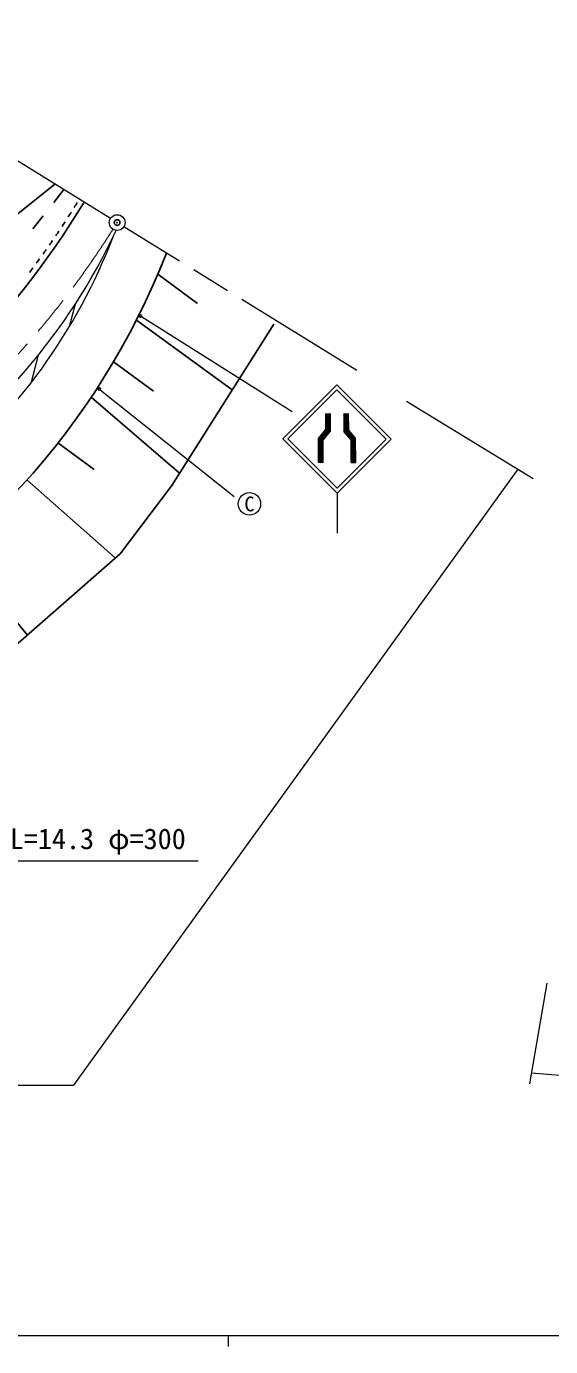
# Model space of a CAD drawing. Units: millimetres, scale not verified. Extents: x 40000 to 680000, y 20000 to 380000.
# Drawn here: x 250101 to 296596, y 204000 to 321223 of the extents above; entities that cross this region are included whole.
import ezdxf
from ezdxf.enums import TextEntityAlignment as Align

# ---------------------------------------------------------------- set-up
doc = ezdxf.new("R2010")
doc.units = ezdxf.units.MM
doc.header["$LTSCALE"] = 1000
doc.header["$PDMODE"] = 32
doc.header["$PDSIZE"] = 500
doc.linetypes.add('CHAIN', pattern=[18.5, 12, -1.5, 3.5, -1.5])
for name, color, linetype, lineweight in [('M-BGD', 7, 'Continuous', 25), ('M-BMK', 2, 'CHAIN', 13), ('M-BMK-SRVR', 3, 'Continuous', 13), ('M-STR-HTXT', 7, 'Continuous', 13), ('M-STR-STRC', 7, 'Continuous', 13), ('M-TTL-BAND', 7, 'Continuous', 13)]:
    doc.layers.add(name, color=color, linetype=linetype, lineweight=lineweight)
doc.layers.add('M-OTRS', color=6, linetype='Continuous')
doc.styles.add('ＭＳ ゴシック', font='')
doc.styles.get('ＭＳ ゴシック').set_extended_font_data('MS Gothic')

# ---------------------------------------------------------------- blocks, each defined once
blk = doc.blocks.new('open_arrow')
at = {"color": 0, "linetype": 'Continuous', "lineweight": -2}
blk.add_lwpolyline([(7.5, 1.25), (0, 0), (7.5, -1.25)], dxfattribs=at)

msp = doc.modelspace()

# ---------------------------------------------------------------- hatches: boundary and pattern name
at = {"layer": 'M-STR-STRC', "lineweight": 25}
h = msp.add_hatch(dxfattribs=at)
h.set_pattern_fill('USER', color=256, style=0, pattern_type=2)
h.set_pattern_definition([(45, (277040, 286846), (-56.5685, 56.5685), [])])
h.paths.add_polyline_path([(277040, 286846), (276640, 286846), (276640, 285393), (276011, 284644), (276011, 282500), (276411, 282500), (276411, 284498), (277040, 285247)])
h = msp.add_hatch(dxfattribs=at)
h.set_pattern_fill('USER', color=256, style=0, pattern_type=2)
h.set_pattern_definition([(45, (278245, 286851), (-56.5685, 56.5685), [])])
h.paths.add_polyline_path([(278245, 286851), (278260, 285252), (278896, 284509), (278914, 282512), (279313, 282515), (279294, 284658), (278658, 285402), (278645, 286855)])

# ---------------------------------------------------------------- linework, layer by layer
at = {"layer": 'M-BGD'}
for p, q in [((252522, 305598), (253411, 306730)), ((250669, 303238), (251596, 304418)), ((261752, 299213), (265288, 296632)), ((259860, 295154), (268365, 288947)), ((272052, 294780), (263006, 280469)), ((257821, 291439), (261386, 288838)), ((255852, 288313), (263685, 281543)), ((252894, 284239), (256120, 281884)), ((250130, 280948), (257990, 274020)), ((263006, 280469), (258416, 274393)), ((243856, 274824), (250188, 267183)), ((258416, 274393), (245319, 262917))]:
    msp.add_line(p, q, dxfattribs=at)
msp.add_lwpolyline([(252629, 307227), (248311, 303756), (243570, 301047), (241538, 299523), (239421, 297321), (238321, 295882), (233918, 291649), (231801, 288855)], dxfattribs=at)
for centre in [(260211, 295518), (256557, 289021)]:
    msp.add_circle(centre, 100, dxfattribs=at)
for centre, radius, start, end in [((190293, 344967), 75916, 300.92791, 328.77841), ((190293, 344967), 75416, 328.1328, 328.51267), ((190293, 344967), 75416, 326.61335, 326.99321), ((190293, 344967), 75416, 327.37308, 327.75294), ((190293, 344967), 75416, 325.85362, 326.23349), ((190293, 344967), 75416, 324.33417, 324.71403), ((190293, 344967), 75416, 325.0939, 325.47376), ((200921, 325088), 66105, 255.24954, 338.7214), ((190293, 344967), 75416, 323.57445, 323.95431), ((190293, 344967), 75416, 322.81472, 323.19458)]:
    msp.add_arc(centre, radius, start, end, dxfattribs=at)
at = {"layer": 'M-BMK'}
for p, q in [((257550, 304171), (215618, 330097)), ((279410, 290656), (258741, 303435))]:
    msp.add_line(p, q, dxfattribs=at)
msp.add_arc((190102, 345874), 80000, 257.06356, 327.77049, dxfattribs=at)
at = {"layer": 'M-BMK-SRVR'}
msp.add_circle((258146, 303803), 700, dxfattribs=at)
at = {"layer": 'M-OTRS'}
msp.add_point((258146, 303803), dxfattribs=at)
at = {"layer": 'M-STR-HTXT'}
for p, q in [((256635, 288958), (268515, 279485)), ((283820, 287940), (295062, 281069)), ((293687, 281909), (254280, 227214)), ((296260, 236271), (294741, 227334)), ((294909, 228320), (317907, 226292))]:
    msp.add_line(p, q, dxfattribs=at)
for points in [[(233267, 272948), (233267, 247122), (265348, 247122)], [(64746, 254356), (113929, 227214), (254280, 227214)]]:
    msp.add_lwpolyline(points, dxfattribs=at)
msp.add_circle((269879, 278823), 1000, dxfattribs=at)
at = {"layer": 'M-STR-STRC'}
for p, q in [((254434, 296563), (253894, 294545)), ((260296, 295465), (273688, 287044)), ((251150, 292029), (250481, 289525)), ((276640, 286846), (276640, 285393)), ((277040, 286846), (277040, 285247)), ((278245, 286851), (278260, 285252)), ((278645, 286855), (278658, 285402)), ((276011, 284644), (276640, 285393)), ((276411, 284498), (277040, 285247)), ((278896, 284509), (278260, 285252)), ((279294, 284658), (278658, 285402)), ((276011, 282500), (276011, 284644)), ((276411, 282500), (276411, 284498)), ((278914, 282512), (278896, 284509)), ((279313, 282515), (279294, 284658)), ((278914, 282512), (279313, 282515)), ((276411, 282500), (276011, 282500)), ((277673, 279767), (277673, 276239))]:
    msp.add_line(p, q, dxfattribs=at)
for points in [[(277673, 279767), (282470, 284565), (277633, 289402), (272836, 284604)], [(277673, 280220), (282018, 284565), (277633, 288949), (273288, 284604)]]:
    msp.add_lwpolyline(points, close=True, dxfattribs=at)
for centre, radius, start, end in [((209147, 325904), 53961, 303.57424, 335.01161), ((208982, 321416), 52337, 309.43801, 338.9677)]:
    msp.add_arc(centre, radius, start, end, dxfattribs=at)
at = {"layer": 'M-TTL-BAND'}
for p, q in [((40000, 205000), (579000, 205000)), ((268000, 205000), (268000, 204000))]:
    msp.add_line(p, q, dxfattribs=at)

# ---------------------------------------------------------------- block references
at = {"layer": 'M-STR-HTXT', "rotation": 234.2}
msp.add_blockref('open_arrow', (293687, 281909), dxfattribs=at)

# ---------------------------------------------------------------- texts
at = {"layer": 'M-STR-HTXT', "style": 'ＭＳ ゴシック'}
msp.add_text('C', height=1320, dxfattribs=at).set_placement((269879, 278823), align=Align.MIDDLE_CENTER)
msp.add_text('L=14.3 φ=300', height=1833, dxfattribs=at).set_placement((256430, 247622), align=Align.BOTTOM_CENTER)

doc.saveas('drawing.dxf')
